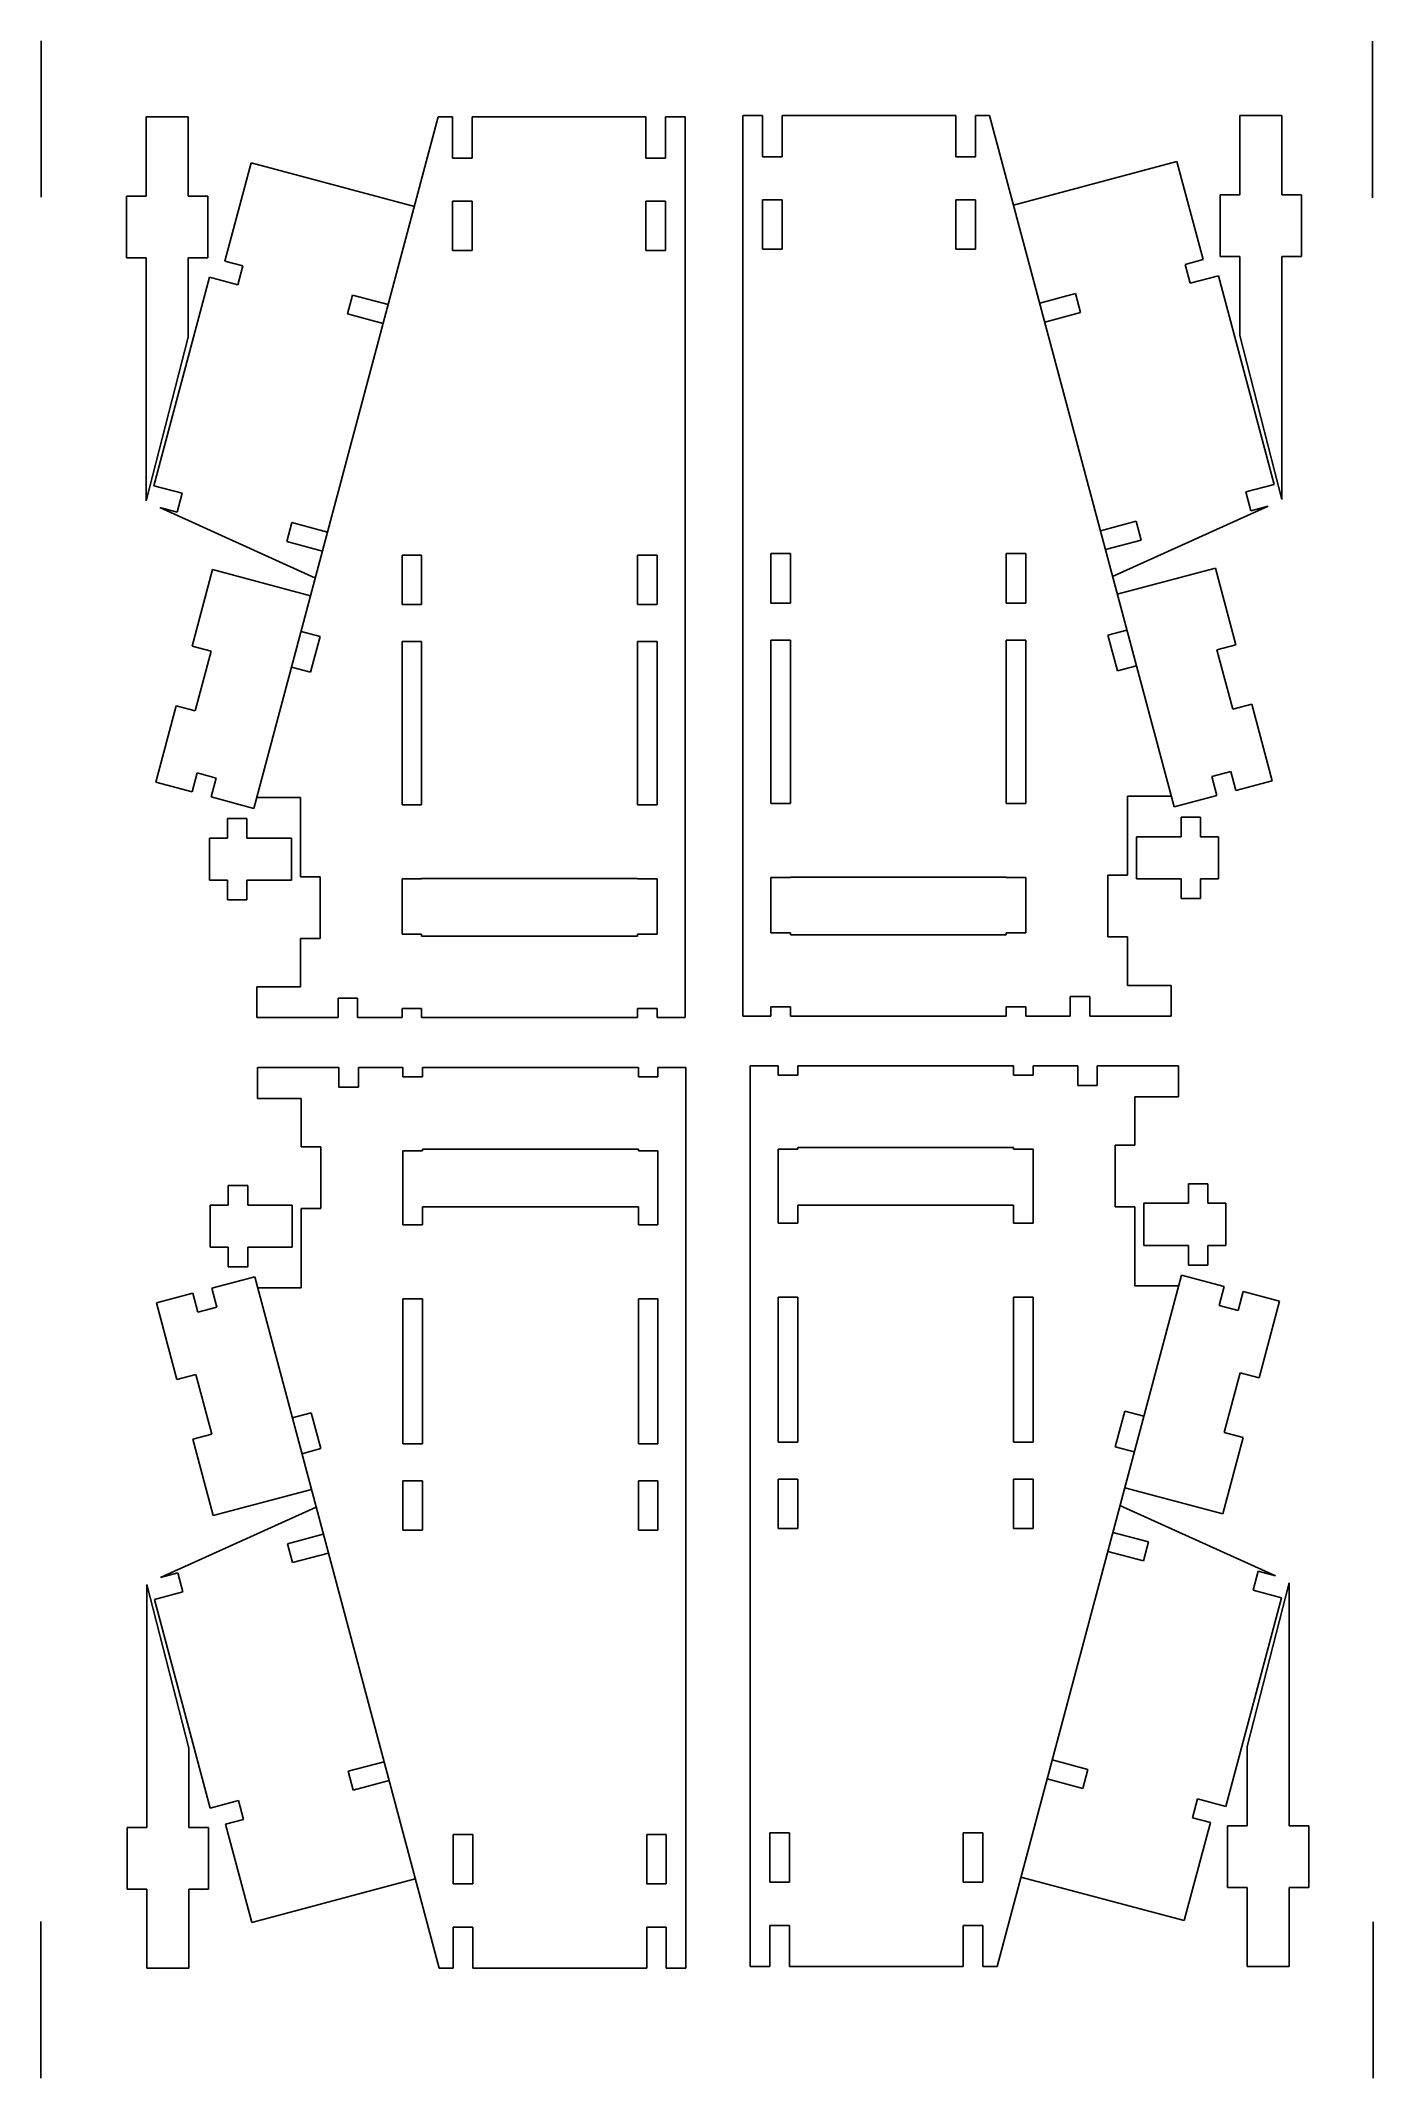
# Model space of a CAD drawing. Extents: x 1 to 217, y 1 to 331.
import ezdxf

# ---------------------------------------------------------------- set-up
doc = ezdxf.new("R2010")
doc.units = 0
doc.layers.get('0').update_dxf_attribs({"linetype": 'CONTINUOUS'})
doc.layers.add('3_ALL_SYMBOLS', color=7, linetype='CONTINUOUS')

msp = doc.modelspace()

# ---------------------------------------------------------------- linework, layer by layer
at = {"color": 7}
for p, q in [((17.717369, 305.730115), (17.717369, 318.567615)), ((17.717369, 318.567615), (24.537369, 318.567615)), ((24.537369, 318.567615), (24.537369, 305.730115)), ((35.187136, 206.482233), (65.076572, 318.567615)), ((67.376571, 318.567615), (65.076572, 318.567615)), ((67.376571, 318.567615), (67.376571, 311.893507)), ((70.551571, 318.567615), (70.551571, 311.893507)), ((98.726571, 318.567615), (70.551571, 318.567615)), ((98.726571, 318.567615), (98.726571, 311.893507)), ((101.901571, 318.567615), (101.901571, 311.893507)), ((105.076571, 318.567615), (101.901571, 318.567615)), ((105.076571, 172.567614), (105.076571, 318.567615)), ((114.447834, 172.797154), (114.447834, 318.797155)), ((114.447834, 318.797155), (117.622834, 318.797155)), ((117.622834, 318.797155), (117.622834, 312.123047)), ((120.797834, 318.797155), (120.797834, 312.123047)), ((120.797834, 318.797155), (148.972834, 318.797155)), ((148.972834, 318.797155), (148.972834, 312.123047)), ((152.147834, 318.797155), (152.147834, 312.123047)), ((152.147834, 318.797155), (154.447833, 318.797155)), ((184.337269, 206.711773), (154.447833, 318.797155)), ((194.987037, 318.797155), (194.987037, 305.959654)), ((201.807036, 318.797155), (194.987037, 318.797155)), ((201.807036, 305.959654), (201.807036, 318.797155)), ((34.721876, 311.124472), (30.479461, 295.215414)), ((61.208257, 304.061437), (34.721876, 311.124472)), ((67.376571, 311.893507), (70.551571, 311.893507)), ((98.726571, 311.893507), (101.901571, 311.893507)), ((120.797834, 312.123047), (117.622834, 312.123047)), ((152.147834, 312.123047), (148.972834, 312.123047)), ((158.316148, 304.290977), (184.802529, 311.354012)), ((184.802529, 311.354012), (189.044944, 295.444954)), ((14.537369, 295.730115), (14.537369, 305.730115)), ((14.537369, 305.730115), (17.717369, 305.730115)), ((24.537369, 305.730115), (27.717369, 305.730115)), ((27.717369, 305.730115), (27.717369, 295.730115)), ((67.376571, 304.893507), (67.376571, 296.893507)), ((67.376571, 304.893507), (70.551571, 304.893507)), ((70.551571, 304.893507), (70.551571, 296.893507)), ((98.726571, 304.893507), (98.726571, 296.893507)), ((98.726571, 304.893507), (101.901571, 304.893507)), ((101.901571, 304.893507), (101.901571, 296.893507)), ((117.622834, 305.123047), (117.622834, 297.123047)), ((120.797834, 305.123047), (117.622834, 305.123047)), ((120.797834, 305.123047), (120.797834, 297.123047)), ((148.972834, 305.123047), (148.972834, 297.123047)), ((152.147834, 305.123047), (148.972834, 305.123047)), ((152.147834, 305.123047), (152.147834, 297.123047)), ((191.807036, 305.959654), (191.807036, 295.959654)), ((194.987037, 305.959654), (191.807036, 305.959654)), ((204.987037, 305.959654), (201.807036, 305.959654)), ((204.987037, 295.959654), (204.987037, 305.959654)), ((17.717369, 295.730115), (14.537369, 295.730115)), ((17.717369, 256.342614), (17.717369, 295.730115)), ((24.537369, 295.730115), (24.537369, 282.892615)), ((27.717369, 295.730115), (24.537369, 295.730115)), ((33.378106, 294.442442), (30.479461, 295.215414)), ((33.378106, 294.442442), (32.560026, 291.374646)), ((67.376571, 296.893507), (70.551571, 296.893507)), ((98.726571, 296.893507), (101.901571, 296.893507)), ((117.622834, 297.123047), (120.797834, 297.123047)), ((148.972834, 297.123047), (152.147834, 297.123047)), ((186.146841, 294.672126), (189.044944, 295.444954)), ((186.146841, 294.672126), (186.964921, 291.60433)), ((191.807036, 295.959654), (194.987037, 295.959654)), ((194.987037, 295.959654), (194.987037, 283.122155)), ((201.807036, 256.572154), (201.807036, 295.959654)), ((201.807036, 295.959654), (204.987037, 295.959654)), ((18.952277, 258.780305), (27.97047, 292.598528)), ((32.560026, 291.374646), (27.97047, 292.598528)), ((191.553936, 292.828068), (186.964921, 291.60433)), ((191.553936, 292.828068), (200.572127, 259.009845)), ((50.351495, 286.630254), (51.169576, 289.69805)), ((56.965842, 288.152379), (51.169576, 289.69805)), ((162.558563, 288.381919), (168.355371, 289.927734)), ((169.173452, 286.859938), (168.355371, 289.927734)), ((56.147761, 285.084583), (50.351495, 286.630254)), ((163.376641, 285.314123), (169.173452, 286.859938)), ((17.717369, 256.342614), (24.537369, 282.892615)), ((201.807036, 256.572154), (194.987037, 283.122155)), ((18.952277, 258.780305), (23.541833, 257.556423)), ((195.983112, 257.786107), (200.572127, 259.009845)), ((195.983112, 257.786107), (196.801192, 254.718312)), ((19.921733, 255.235834), (45.145568, 243.826352)), ((22.723754, 254.488628), (19.921733, 255.235834)), ((23.541833, 257.556423), (22.723754, 254.488628)), ((199.602671, 255.465374), (174.378837, 244.055892)), ((196.801192, 254.718312), (199.602671, 255.465374)), ((40.515224, 249.744236), (41.333304, 252.812031)), ((47.12957, 251.266362), (41.333304, 252.812031)), ((172.394835, 251.495899), (178.191643, 253.041714)), ((179.009723, 249.973919), (178.191643, 253.041714)), ((46.31149, 248.198564), (40.515224, 249.744236)), ((118.972832, 239.774812), (118.972832, 247.774813)), ((122.147832, 247.774813), (118.972832, 247.774813)), ((122.147832, 239.774812), (122.147832, 247.774813)), ((157.147833, 239.774812), (157.147833, 247.774813)), ((160.322833, 247.774813), (157.147833, 247.774813)), ((160.322833, 239.774812), (160.322833, 247.774813)), ((173.212912, 248.428104), (179.009723, 249.973919)), ((28.470194, 245.195082), (25.162449, 232.79104)), ((44.379253, 240.952666), (28.470194, 245.195082)), ((62.376572, 247.545273), (59.201572, 247.545273)), ((59.201572, 239.545272), (59.201572, 247.545273)), ((62.376572, 239.545272), (62.376572, 247.545273)), ((100.55157, 247.545273), (97.37657, 247.545273)), ((97.37657, 239.545272), (97.37657, 247.545273)), ((100.55157, 239.545272), (100.55157, 247.545273)), ((175.145152, 241.182206), (191.054211, 245.424621)), ((191.054211, 245.424621), (194.361954, 233.020579)), ((59.201572, 239.545272), (62.376572, 239.545272)), ((97.37657, 239.545272), (100.55157, 239.545272)), ((122.147832, 239.774812), (118.972832, 239.774812)), ((160.322833, 239.774812), (157.147833, 239.774812)), ((42.833276, 235.155257), (45.901071, 234.337177)), ((176.691129, 235.384794), (173.623334, 234.566717)), ((175.169308, 228.769308), (173.623334, 234.566717)), ((25.162449, 232.79104), (28.230246, 231.972962)), ((28.230246, 231.972962), (25.653618, 222.310613)), ((45.901071, 234.337177), (44.355094, 228.539768)), ((59.201572, 233.545273), (62.376572, 233.545273)), ((59.201572, 207.067616), (59.201572, 233.545273)), ((62.376572, 207.067616), (62.376572, 233.545273)), ((97.37657, 233.545273), (100.55157, 233.545273)), ((97.37657, 207.067616), (97.37657, 233.545273)), ((100.55157, 207.067616), (100.55157, 233.545273)), ((118.972832, 207.297155), (118.972832, 233.774813)), ((122.147832, 233.774813), (118.972832, 233.774813)), ((122.147832, 207.297155), (122.147832, 233.774813)), ((157.147833, 207.297155), (157.147833, 233.774813)), ((160.322833, 233.774813), (157.147833, 233.774813)), ((160.322833, 207.297155), (160.322833, 233.774813)), ((194.361954, 233.020579), (191.294159, 232.202502)), ((191.294159, 232.202502), (193.870786, 222.540153)), ((41.287299, 229.357846), (44.355094, 228.539768)), ((178.237106, 229.587385), (175.169308, 228.769308)), ((22.585822, 223.12869), (19.278078, 210.724648)), ((22.585822, 223.12869), (25.653618, 222.310613)), ((196.938581, 223.35823), (193.870786, 222.540153)), ((196.938581, 223.35823), (200.246327, 210.954188)), ((25.160033, 209.156128), (25.978112, 212.223926)), ((25.978112, 212.223926), (29.045908, 211.405845)), ((28.22783, 208.33805), (29.045908, 211.405845)), ((193.546293, 212.453463), (190.478497, 211.635385)), ((191.296575, 208.56759), (190.478497, 211.635385)), ((194.36437, 209.385668), (193.546293, 212.453463)), ((19.278078, 210.724648), (25.160033, 209.156128)), ((28.22783, 208.33805), (35.187136, 206.482233)), ((35.656571, 208.242614), (42.736572, 208.242614)), ((42.736572, 208.242614), (42.736572, 195.405115)), ((176.787833, 208.472154), (176.787833, 195.634655)), ((183.867834, 208.472154), (176.787833, 208.472154)), ((191.296575, 208.56759), (184.337269, 206.711773)), ((200.246327, 210.954188), (194.36437, 209.385668)), ((30.877521, 204.842691), (34.052521, 204.842691)), ((30.877521, 201.667691), (30.877521, 204.842691)), ((34.052521, 204.842691), (34.052521, 201.667691)), ((59.201572, 207.067616), (62.376572, 207.067616)), ((97.37657, 207.067616), (100.55157, 207.067616)), ((122.147832, 207.297155), (118.972832, 207.297155)), ((160.322833, 207.297155), (157.147833, 207.297155)), ((188.646884, 205.072231), (185.471884, 205.072231)), ((185.471884, 205.072231), (185.471884, 201.897231)), ((188.646884, 201.897231), (188.646884, 205.072231)), ((27.96502, 201.667691), (30.877521, 201.667691)), ((27.96502, 194.842692), (27.96502, 201.667691)), ((34.052521, 201.667691), (41.250021, 201.667691)), ((41.250021, 201.667691), (41.250021, 194.842692)), ((178.274385, 201.897231), (178.274385, 195.072231)), ((185.471884, 201.897231), (178.274385, 201.897231)), ((191.559386, 201.897231), (188.646884, 201.897231)), ((191.559386, 195.072231), (191.559386, 201.897231)), ((45.911572, 195.405115), (42.736572, 195.405115)), ((45.911572, 185.405116), (45.911572, 195.405115)), ((59.201572, 195.067614), (62.376572, 195.067614)), ((59.201572, 186.067615), (59.201572, 195.067614)), ((97.37657, 195.122899), (62.376572, 195.122899)), ((62.376572, 195.122899), (62.376572, 195.067614)), ((97.37657, 195.067614), (97.37657, 195.122899)), ((97.37657, 195.067614), (100.55157, 195.067614)), ((100.55157, 186.067615), (100.55157, 195.067614)), ((118.972832, 186.297155), (118.972832, 195.297154)), ((122.147832, 195.297154), (118.972832, 195.297154)), ((122.147832, 195.297154), (122.147832, 195.352439)), ((122.147832, 195.352439), (157.147833, 195.352439)), ((157.147833, 195.352439), (157.147833, 195.297154)), ((160.322833, 195.297154), (157.147833, 195.297154)), ((160.322833, 186.297155), (160.322833, 195.297154)), ((173.612833, 195.634655), (176.787833, 195.634655)), ((173.612833, 185.634655), (173.612833, 195.634655)), ((178.274385, 195.072231), (185.471884, 195.072231)), ((185.471884, 195.072231), (185.471884, 191.897231)), ((188.646884, 195.072231), (191.559386, 195.072231)), ((188.646884, 191.897231), (188.646884, 195.072231)), ((30.877521, 194.842692), (27.96502, 194.842692)), ((30.877521, 191.667692), (30.877521, 194.842692)), ((34.052521, 191.667692), (30.877521, 191.667692)), ((41.250021, 194.842692), (34.052521, 194.842692)), ((34.052521, 194.842692), (34.052521, 191.667692)), ((185.471884, 191.897231), (188.646884, 191.897231)), ((45.911572, 185.405116), (42.736572, 185.405116)), ((42.736572, 185.405116), (42.736572, 177.567615)), ((59.201572, 186.067615), (62.376572, 186.067615)), ((62.376572, 186.067615), (62.376572, 185.772332)), ((62.376572, 185.772332), (97.37657, 185.772332)), ((97.37657, 186.067615), (100.55157, 186.067615)), ((97.37657, 185.772332), (97.37657, 186.067615)), ((122.147832, 186.297155), (118.972832, 186.297155)), ((122.147832, 186.001872), (122.147832, 186.297155)), ((157.147833, 186.001872), (122.147832, 186.001872)), ((157.147833, 186.297155), (157.147833, 186.001872)), ((160.322833, 186.297155), (157.147833, 186.297155)), ((173.612833, 185.634655), (176.787833, 185.634655)), ((176.787833, 185.634655), (176.787833, 177.797155)), ((42.736572, 177.567615), (35.656571, 177.567615)), ((35.656571, 172.567614), (35.656571, 177.567615)), ((48.824072, 175.742614), (51.999072, 175.742614)), ((48.824072, 172.567614), (48.824072, 175.742614)), ((51.999072, 172.567614), (51.999072, 175.742614)), ((170.700333, 175.972154), (167.525333, 175.972154)), ((167.525333, 172.797154), (167.525333, 175.972154)), ((170.700333, 172.797154), (170.700333, 175.972154)), ((176.787833, 177.797155), (183.867834, 177.797155)), ((183.867834, 172.797154), (183.867834, 177.797155)), ((35.656571, 172.567614), (48.824072, 172.567614)), ((51.999072, 172.567614), (59.201572, 172.567614)), ((59.201572, 174.067614), (62.376572, 174.067614)), ((59.201572, 172.567614), (59.201572, 174.067614)), ((62.376572, 172.567614), (62.376572, 174.067614)), ((62.376572, 172.567614), (97.37657, 172.567614)), ((97.37657, 174.067614), (100.55157, 174.067614)), ((97.37657, 172.567614), (97.37657, 174.067614)), ((100.55157, 172.567614), (100.55157, 174.067614)), ((100.55157, 172.567614), (105.076571, 172.567614)), ((118.972832, 172.797154), (114.447834, 172.797154)), ((118.972832, 172.797154), (118.972832, 174.297154)), ((122.147832, 174.297154), (118.972832, 174.297154)), ((122.147832, 172.797154), (122.147832, 174.297154)), ((157.147833, 172.797154), (122.147832, 172.797154)), ((160.322833, 174.297154), (157.147833, 174.297154)), ((157.147833, 172.797154), (157.147833, 174.297154)), ((160.322833, 172.797154), (160.322833, 174.297154)), ((167.525333, 172.797154), (160.322833, 172.797154)), ((183.867834, 172.797154), (170.700333, 172.797154)), ((35.780432, 164.460566), (35.780432, 159.460568)), ((35.780432, 164.460566), (48.947934, 164.460566)), ((48.947934, 164.460566), (48.947934, 161.285566)), ((52.122934, 164.460566), (52.122934, 161.285566)), ((52.122934, 164.460566), (59.325434, 164.460566)), ((59.325434, 164.460566), (59.325434, 162.960566)), ((62.500434, 162.960566), (59.325434, 162.960566)), ((62.500434, 164.460566), (62.500434, 162.960566)), ((62.500434, 164.460566), (97.500434, 164.460566)), ((97.500434, 164.460566), (97.500434, 162.960566)), ((100.675434, 162.960566), (97.500434, 162.960566)), ((100.675434, 164.460566), (105.200433, 164.460566)), ((100.675434, 164.460566), (100.675434, 162.960566)), ((105.200433, 164.460566), (105.200433, 18.460568)), ((115.641041, 164.73733), (115.641041, 18.737329)), ((120.16604, 164.73733), (115.641041, 164.73733)), ((120.16604, 164.73733), (120.16604, 163.237331)), ((120.16604, 163.237331), (123.34104, 163.237331)), ((123.34104, 164.73733), (123.34104, 163.237331)), ((158.34104, 164.73733), (123.34104, 164.73733)), ((158.34104, 164.73733), (158.34104, 163.237331)), ((158.34104, 163.237331), (161.51604, 163.237331)), ((161.51604, 164.73733), (161.51604, 163.237331)), ((168.71854, 164.73733), (161.51604, 164.73733)), ((168.71854, 164.73733), (168.71854, 161.56233)), ((171.89354, 164.73733), (171.89354, 161.56233)), ((185.061042, 164.73733), (171.89354, 164.73733)), ((185.061042, 164.73733), (185.061042, 159.737329)), ((42.860434, 159.460568), (35.780432, 159.460568)), ((42.860434, 151.623068), (42.860434, 159.460568)), ((48.947934, 161.285566), (52.122934, 161.285566)), ((171.89354, 161.56233), (168.71854, 161.56233)), ((177.98104, 151.899829), (177.98104, 159.737329)), ((177.98104, 159.737329), (185.061042, 159.737329)), ((46.035434, 151.623068), (42.860434, 151.623068)), ((46.035434, 151.623068), (46.035434, 141.623065)), ((59.325434, 150.960568), (59.325434, 138.960566)), ((62.500434, 150.960568), (59.325434, 150.960568)), ((62.500434, 150.960568), (62.500434, 151.255851)), ((62.500434, 151.255851), (97.500434, 151.255851)), ((97.500434, 151.255851), (97.500434, 150.960568)), ((100.675434, 150.960568), (97.500434, 150.960568)), ((100.675434, 150.960568), (100.675434, 138.960566)), ((120.16604, 151.237329), (120.16604, 139.237328)), ((120.16604, 151.237329), (123.34104, 151.237329)), ((123.34104, 151.532613), (123.34104, 151.237329)), ((158.34104, 151.532613), (123.34104, 151.532613)), ((158.34104, 151.237329), (158.34104, 151.532613)), ((158.34104, 151.237329), (161.51604, 151.237329)), ((161.51604, 151.237329), (161.51604, 139.237328)), ((174.80604, 151.899829), (174.80604, 141.899829)), ((174.80604, 151.899829), (177.98104, 151.899829)), ((31.001383, 145.360489), (31.001383, 142.185489)), ((34.176383, 145.360489), (31.001383, 145.360489)), ((34.176383, 142.185489), (34.176383, 145.360489)), ((186.665091, 142.462253), (186.665091, 145.637253)), ((186.665091, 145.637253), (189.840091, 145.637253)), ((189.840091, 145.637253), (189.840091, 142.462253)), ((28.088882, 142.185489), (28.088882, 135.360489)), ((31.001383, 142.185489), (28.088882, 142.185489)), ((41.373882, 142.185489), (34.176383, 142.185489)), ((41.373882, 135.360489), (41.373882, 142.185489)), ((123.34104, 142.182046), (123.34104, 139.237328)), ((123.34104, 142.182046), (158.34104, 142.182046)), ((158.34104, 142.182046), (158.34104, 139.237328)), ((179.467592, 135.637253), (179.467592, 142.462253)), ((179.467592, 142.462253), (186.665091, 142.462253)), ((189.840091, 142.462253), (192.752591, 142.462253)), ((192.752591, 142.462253), (192.752591, 135.637253)), ((42.860434, 128.785566), (42.860434, 141.623065)), ((46.035434, 141.623065), (42.860434, 141.623065)), ((62.500434, 138.960566), (59.325434, 138.960566)), ((97.500434, 141.905282), (62.500434, 141.905282)), ((62.500434, 141.905282), (62.500434, 138.960566)), ((97.500434, 141.905282), (97.500434, 138.960566)), ((100.675434, 138.960566), (97.500434, 138.960566)), ((120.16604, 139.237328), (123.34104, 139.237328)), ((158.34104, 139.237328), (161.51604, 139.237328)), ((174.80604, 141.899829), (177.98104, 141.899829)), ((177.98104, 129.06233), (177.98104, 141.899829)), ((186.665091, 135.637253), (179.467592, 135.637253)), ((186.665091, 132.462253), (186.665091, 135.637253)), ((189.840091, 135.637253), (189.840091, 132.462253)), ((192.752591, 135.637253), (189.840091, 135.637253)), ((28.088882, 135.360489), (31.001383, 135.360489)), ((31.001383, 135.360489), (31.001383, 132.185489)), ((31.001383, 132.185489), (34.176383, 132.185489)), ((34.176383, 132.185489), (34.176383, 135.360489)), ((34.176383, 135.360489), (41.373882, 135.360489)), ((189.840091, 132.462253), (186.665091, 132.462253)), ((28.351692, 128.690133), (35.310998, 130.545947)), ((65.200434, 18.460568), (35.310998, 130.545947)), ((155.64104, 18.737329), (185.530476, 130.822711)), ((185.061042, 129.06233), (177.98104, 129.06233)), ((192.489782, 128.966894), (185.530476, 130.822711)), ((192.489782, 128.966894), (191.671705, 125.899099)), ((19.40194, 126.303532), (25.283896, 127.872053)), ((22.709685, 113.89949), (19.40194, 126.303532)), ((25.283896, 127.872053), (26.101974, 124.804257)), ((26.101974, 124.804257), (29.169769, 125.622335)), ((28.351692, 128.690133), (29.169769, 125.622335)), ((35.780432, 128.785566), (42.860434, 128.785566)), ((62.500434, 126.960568), (59.325434, 126.960568)), ((59.325434, 126.960568), (59.325434, 103.482908)), ((62.500434, 126.960568), (62.500434, 103.482908)), ((100.675434, 126.960568), (97.500434, 126.960568)), ((97.500434, 126.960568), (97.500434, 103.482908)), ((100.675434, 126.960568), (100.675434, 103.482908)), ((120.16604, 127.237329), (120.16604, 103.759672)), ((120.16604, 127.237329), (123.34104, 127.237329)), ((123.34104, 127.237329), (123.34104, 103.759672)), ((158.34104, 127.237329), (158.34104, 103.759672)), ((158.34104, 127.237329), (161.51604, 127.237329)), ((161.51604, 127.237329), (161.51604, 103.759672)), ((194.7395, 125.081022), (191.671705, 125.899099)), ((195.557577, 128.148817), (194.7395, 125.081022)), ((201.439534, 126.580296), (195.557577, 128.148817)), ((198.131788, 114.176254), (201.439534, 126.580296)), ((22.709685, 113.89949), (25.777481, 114.71757)), ((28.354107, 105.055221), (25.777481, 114.71757)), ((192.487367, 105.331982), (195.063993, 114.994332)), ((198.131788, 114.176254), (195.063993, 114.994332)), ((41.411161, 107.670335), (44.478959, 108.488415)), ((44.478959, 108.488415), (46.024933, 102.691003)), ((174.816541, 102.967767), (176.362515, 108.765176)), ((179.430313, 107.947099), (176.362515, 108.765176)), ((25.286311, 104.237141), (28.354107, 105.055221)), ((28.594056, 91.833102), (25.286311, 104.237141)), ((42.957138, 101.872926), (46.024933, 102.691003)), ((62.500434, 103.482908), (59.325434, 103.482908)), ((100.675434, 103.482908), (97.500434, 103.482908)), ((120.16604, 103.759672), (123.34104, 103.759672)), ((158.34104, 103.759672), (161.51604, 103.759672)), ((177.884336, 102.149687), (174.816541, 102.967767)), ((192.247418, 92.109863), (195.555164, 104.513905)), ((195.555164, 104.513905), (192.487367, 105.331982)), ((44.503114, 96.075517), (28.594056, 91.833102)), ((62.500434, 97.482908), (59.325434, 97.482908)), ((59.325434, 97.482908), (59.325434, 89.48291)), ((62.500434, 97.482908), (62.500434, 89.48291)), ((100.675434, 97.482908), (97.500434, 97.482908)), ((97.500434, 97.482908), (97.500434, 89.48291)), ((100.675434, 97.482908), (100.675434, 89.48291)), ((120.16604, 97.759672), (120.16604, 89.759671)), ((120.16604, 97.759672), (123.34104, 97.759672)), ((123.34104, 97.759672), (123.34104, 89.759671)), ((158.34104, 97.759672), (158.34104, 89.759671)), ((158.34104, 97.759672), (161.51604, 97.759672)), ((161.51604, 97.759672), (161.51604, 89.759671)), ((176.33836, 96.352278), (192.247418, 92.109863)), ((20.045595, 81.792349), (45.269429, 93.201831)), ((200.795879, 82.06911), (175.572045, 93.478593)), ((59.325434, 89.48291), (62.500434, 89.48291)), ((97.500434, 89.48291), (100.675434, 89.48291)), ((120.16604, 89.759671), (123.34104, 89.759671)), ((158.34104, 89.759671), (161.51604, 89.759671)), ((46.435354, 88.829617), (40.638544, 87.283801)), ((40.638544, 87.283801), (41.456624, 84.216006)), ((173.588042, 86.038583), (179.384308, 84.492914)), ((174.40612, 89.106381), (180.202386, 87.560709)), ((180.202386, 87.560709), (179.384308, 84.492914)), ((47.253432, 85.761822), (41.456624, 84.216006)), ((197.175778, 79.748521), (197.993858, 82.816316)), ((197.993858, 82.816316), (200.795879, 82.06911)), ((17.841231, 80.685567), (17.841231, 41.298066)), ((17.841231, 80.685567), (24.661231, 54.135568)), ((23.665154, 79.471613), (19.076139, 78.247878)), ((22.847075, 82.539408), (20.045595, 81.792349)), ((23.665154, 79.471613), (22.847075, 82.539408)), ((203.000243, 80.962328), (196.180242, 54.412329)), ((201.765335, 78.524639), (197.175778, 79.748521)), ((203.000243, 80.962328), (203.000243, 41.57483)), ((28.094332, 44.429655), (19.076139, 78.247878)), ((201.765335, 78.524639), (192.747141, 44.706416)), ((24.661231, 41.298066), (24.661231, 54.135568)), ((196.180242, 41.57483), (196.180242, 54.412329)), ((56.271626, 51.943598), (50.474818, 50.397783)), ((50.474818, 50.397783), (51.292895, 47.329987)), ((164.569848, 52.220362), (170.366114, 50.674691)), ((170.366114, 50.674691), (169.548037, 47.606895)), ((57.089703, 48.875803), (51.292895, 47.329987)), ((163.751771, 49.152564), (169.548037, 47.606895)), ((28.094332, 44.429655), (32.683346, 45.65339)), ((33.501426, 42.585595), (32.683346, 45.65339)), ((187.339506, 42.862503), (188.157587, 45.930298)), ((188.157587, 45.930298), (192.747141, 44.706416)), ((17.841231, 41.298066), (14.661231, 41.298066)), ((14.661231, 41.298066), (14.661231, 31.298066)), ((27.841232, 41.298066), (24.661231, 41.298066)), ((27.841232, 31.298066), (27.841232, 41.298066)), ((33.501426, 42.585595), (30.603323, 41.812766)), ((34.845738, 25.90371), (30.603323, 41.812766)), ((70.675432, 40.134675), (67.500432, 40.134675)), ((67.500432, 32.134675), (67.500432, 40.134675)), ((70.675432, 32.134675), (70.675432, 40.134675)), ((102.025433, 40.134675), (98.850433, 40.134675)), ((98.850433, 32.134675), (98.850433, 40.134675)), ((102.025433, 32.134675), (102.025433, 40.134675)), ((118.816041, 32.411439), (118.816041, 40.411437)), ((121.991041, 40.411437), (118.816041, 40.411437)), ((121.991041, 32.411439), (121.991041, 40.411437)), ((153.341042, 40.411437), (150.166042, 40.411437)), ((150.166042, 32.411439), (150.166042, 40.411437)), ((153.341042, 32.411439), (153.341042, 40.411437)), ((185.995736, 26.180471), (190.238151, 42.08953)), ((187.339506, 42.862503), (190.238151, 42.08953)), ((193.000243, 41.57483), (196.180242, 41.57483)), ((193.000243, 31.57483), (193.000243, 41.57483)), ((203.000243, 41.57483), (206.180244, 41.57483)), ((206.180244, 41.57483), (206.180244, 31.57483)), ((159.509356, 33.243506), (185.995736, 26.180471)), ((14.661231, 31.298066), (17.841231, 31.298066)), ((17.841231, 31.298066), (17.841231, 18.460568)), ((24.661231, 31.298066), (27.841232, 31.298066)), ((24.661231, 18.460568), (24.661231, 31.298066)), ((61.332118, 32.966745), (34.845738, 25.90371)), ((67.500432, 32.134675), (70.675432, 32.134675)), ((98.850433, 32.134675), (102.025433, 32.134675)), ((121.991041, 32.411439), (118.816041, 32.411439)), ((153.341042, 32.411439), (150.166042, 32.411439)), ((196.180242, 31.57483), (193.000243, 31.57483)), ((196.180242, 18.737329), (196.180242, 31.57483)), ((206.180244, 31.57483), (203.000243, 31.57483)), ((203.000243, 31.57483), (203.000243, 18.737329)), ((67.500432, 25.134674), (70.675432, 25.134674)), ((67.500432, 18.460568), (67.500432, 25.134674)), ((70.675432, 18.460568), (70.675432, 25.134674)), ((98.850433, 25.134674), (102.025433, 25.134674)), ((98.850433, 18.460568), (98.850433, 25.134674)), ((102.025433, 18.460568), (102.025433, 25.134674)), ((121.991041, 25.411438), (118.816041, 25.411438)), ((118.816041, 18.737329), (118.816041, 25.411438)), ((121.991041, 18.737329), (121.991041, 25.411438)), ((153.341042, 25.411438), (150.166042, 25.411438)), ((150.166042, 18.737329), (150.166042, 25.411438)), ((153.341042, 18.737329), (153.341042, 25.411438)), ((17.841231, 18.460568), (24.661231, 18.460568)), ((67.500432, 18.460568), (65.200434, 18.460568)), ((98.850433, 18.460568), (70.675432, 18.460568)), ((105.200433, 18.460568), (102.025433, 18.460568)), ((115.641041, 18.737329), (118.816041, 18.737329)), ((121.991041, 18.737329), (150.166042, 18.737329)), ((153.341042, 18.737329), (155.64104, 18.737329)), ((203.000243, 18.737329), (196.180242, 18.737329))]:
    msp.add_line(p, q, dxfattribs=at)
at = {"layer": '3_ALL_SYMBOLS', "color": 1}
for p, q in [((0.71, 305.540037), (0.71, 330.920037)), ((216.530001, 305.450037), (216.530001, 330.830037)), ((0.63, 0.650023), (0.63, 26.030013)), ((216.630001, 0.630013), (216.630001, 26.000041))]:
    msp.add_line(p, q, dxfattribs=at)

doc.saveas('drawing.dxf')
